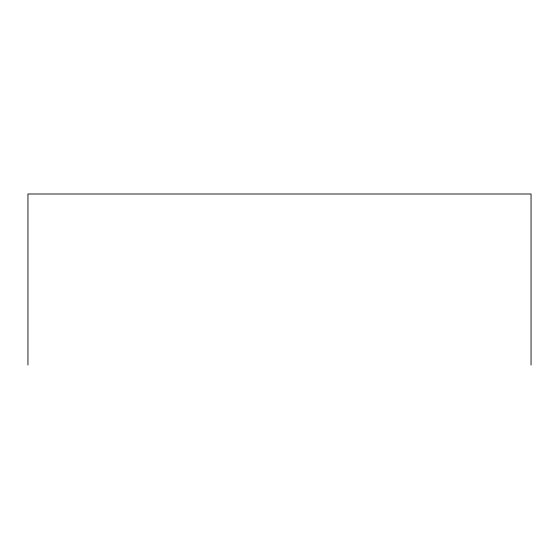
<?xml version="1.0" encoding="UTF-8"?>
<svg xmlns="http://www.w3.org/2000/svg" width="559" height="559" viewBox="0 0 559 559"><rect width="100%" height="100%" fill="white"/><g stroke="black" fill="none" stroke-linecap="round" stroke-linejoin="round"><path stroke-width="0.84" d="M531.05 365.006L531.05 193.994L27.95 193.994L27.95 365.006"/></g></svg>
